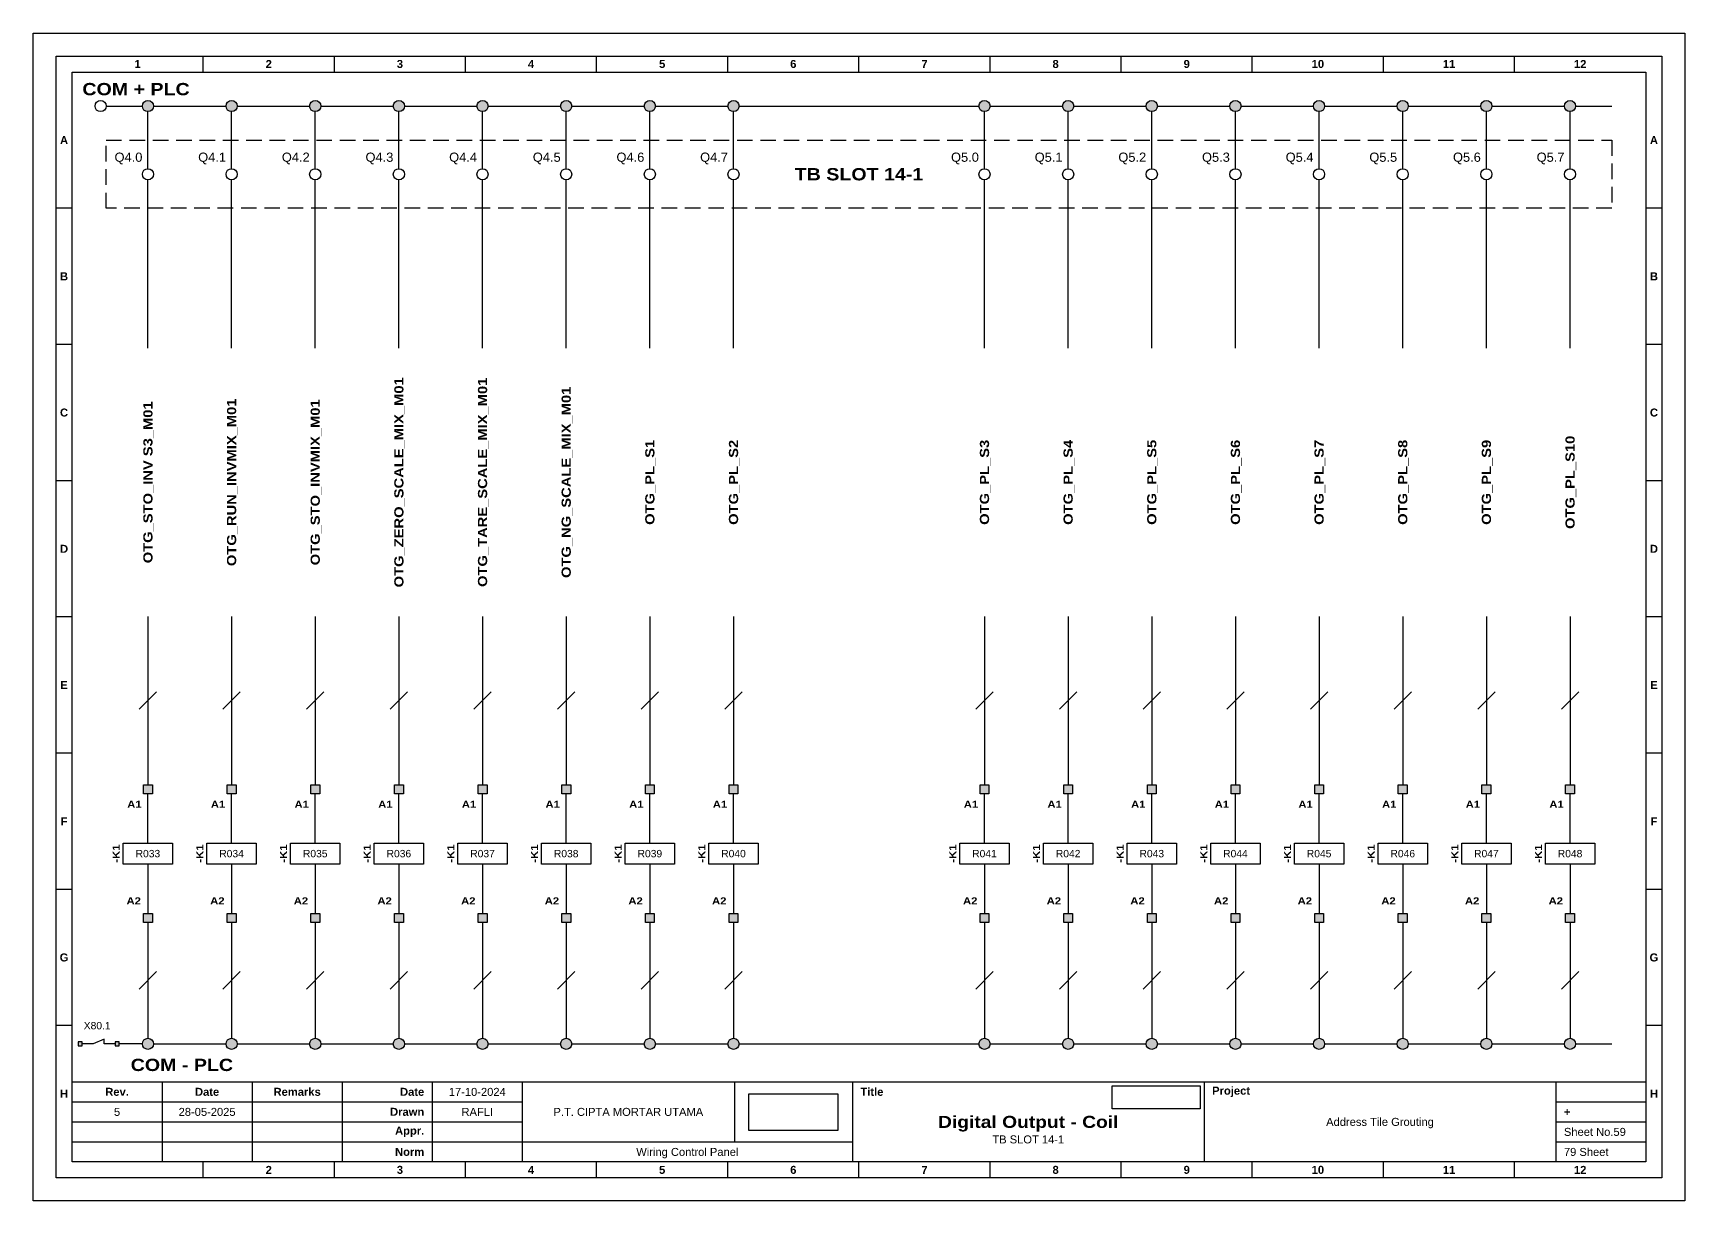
# Model space of a CAD drawing. Header units: millimetres. Extents: x 1018 to 2216, y 1079 to 1731.
# Drawn here: x 1636.9 to 1906.2, y 1540.7 to 1731.1 of the extents above; entities that cross this region are included whole.
import ezdxf
from ezdxf.enums import TextEntityAlignment as Align

# ---------------------------------------------------------------- set-up
doc = ezdxf.new("R2010")
doc.units = ezdxf.units.MM
doc.linetypes.add('HIDDEN', pattern=[9.525, 6.35, -3.175])
doc.styles.add('Bold', font='ariblk.ttf', dxfattribs={"height": 25.4})
doc.styles.get("Standard").update_dxf_attribs({"font": 'arial.ttf'})
picture_1 = doc.add_image_def('image1.png', size_in_pixel=(2048, 847))
picture_2 = doc.add_image_def('image2.png', size_in_pixel=(2092, 542))

# ---------------------------------------------------------------- blocks, each defined once
blk = doc.blocks.new('KOP MU PROJECT')
at = {"color": 6, "ltscale": 50}
for p, q in [((27.74, 184.05), (27.74, 186.66)), ((49.13, 184.05), (49.13, 186.66)), ((70.51, 184.05), (70.51, 186.66)), ((91.89, 184.05), (91.89, 186.66)), ((113.27, 184.05), (113.27, 186.66)), ((134.66, 184.05), (134.66, 186.66)), ((156.04, 184.05), (156.04, 186.66)), ((177.42, 184.05), (177.42, 186.66)), ((198.8, 184.05), (198.8, 186.66)), ((220.19, 184.05), (220.19, 186.66)), ((241.57, 184.05), (241.57, 186.66)), ((6.36, 161.84), (3.75, 161.84)), ((265.59, 161.84), (262.98, 161.84)), ((6.36, 139.63), (3.75, 139.63)), ((265.59, 139.63), (262.98, 139.63)), ((6.36, 117.42), (3.75, 117.42)), ((265.59, 117.42), (262.98, 117.42)), ((6.36, 95.22), (3.75, 95.22)), ((265.59, 95.22), (262.98, 95.22)), ((6.36, 73.01), (3.75, 73.01)), ((265.59, 73.01), (262.98, 73.01)), ((6.36, 50.8), (3.75, 50.8)), ((265.59, 50.8), (262.98, 50.8)), ((6.36, 28.59), (3.75, 28.59)), ((265.59, 28.59), (262.98, 28.59)), ((27.74, 3.75), (27.74, 6.36)), ((49.13, 3.75), (49.13, 6.36)), ((70.51, 3.75), (70.51, 6.36)), ((91.89, 3.75), (91.89, 6.36)), ((113.27, 3.75), (113.27, 6.36)), ((134.66, 3.75), (134.66, 6.36)), ((156.04, 3.75), (156.04, 6.36)), ((177.42, 3.75), (177.42, 6.36)), ((198.8, 3.75), (198.8, 6.36)), ((220.19, 3.75), (220.19, 6.36)), ((241.57, 3.75), (241.57, 6.36))]:
    blk.add_line(p, q, dxfattribs=at)
at = {"ltscale": 50}
for p, q in [((6.36, 19.41), (262.98, 19.41)), ((21.04, 19.41), (21.04, 6.36)), ((35.72, 19.41), (35.72, 6.36)), ((50.41, 19.41), (50.41, 6.36)), ((65.09, 19.41), (65.09, 6.36)), ((79.77, 19.41), (79.77, 6.36)), ((114.35, 19.41), (114.35, 9.62)), ((133.6, 19.41), (133.6, 6.36)), ((190.95, 19.41), (190.95, 6.36)), ((248.3, 19.41), (248.3, 6.36)), ((6.36, 16.15), (79.77, 16.15)), ((248.3, 16.15), (262.98, 16.15)), ((6.36, 12.89), (79.77, 12.89)), ((248.3, 12.89), (262.98, 12.89)), ((6.36, 9.62), (133.6, 9.62)), ((248.3, 9.62), (262.98, 9.62))]:
    blk.add_line(p, q, dxfattribs=at)
at = {"color": 1, "ltscale": 50}
blk.add_lwpolyline([(269.34, 0), (0, 0), (0, 190.41), (269.34, 190.41)], close=True, dxfattribs=at)
at = {"color": 6, "ltscale": 50}
for points in [[(265.59, 3.75), (3.75, 3.75), (3.75, 186.66), (265.59, 186.66)], [(262.98, 6.36), (6.36, 6.36), (6.36, 184.05), (262.98, 184.05)]]:
    blk.add_lwpolyline(points, close=True, dxfattribs=at)
at = {"ltscale": 50, "char_height": 1.305, "attachment_point": 4}
for s, width, heights, insert in [('\\pxqc;{\\fArial|b1|i0|c0|p34;1}', 21.3825, [2.51], (6.36, 185.36)), ('\\pxqc;{\\fArial|b1|i0|c0|p34;2}', 21.3825, [2.51], (27.74, 185.36)), ('\\pxqc;{\\fArial|b1|i0|c0|p34;3}', 21.3825, [2.51], (49.13, 185.36)), ('\\pxqc;{\\fArial|b1|i0|c0|p34;4}', 21.3825, [2.51], (70.51, 185.36)), ('\\pxqc;{\\fArial|b1|i0|c0|p34;5}', 21.3825, [2.51], (91.89, 185.36)), ('\\pxqc;{\\fArial|b1|i0|c0|p34;6}', 21.3825, [2.51], (113.27, 185.36)), ('\\pxqc;{\\fArial|b1|i0|c0|p34;7}', 21.3825, [2.51], (134.66, 185.36)), ('\\pxqc;{\\fArial|b1|i0|c0|p34;8}', 21.3825, [2.51], (156.04, 185.36)), ('\\pxqc;{\\fArial|b1|i0|c0|p34;9}', 21.3825, [2.51], (177.42, 185.36)), ('\\pxqc;{\\fArial|b1|i0|c0|p34;10}', 21.3825, [2.51], (198.8, 185.36)), ('\\pxqc;{\\fArial|b1|i0|c0|p34;11}', 21.3825, [2.51], (220.19, 185.36)), ('\\pxqc;{\\fArial|b1|i0|c0|p34;12}', 21.3825, [2.51], (241.57, 185.36)), ('\\pxqc;{\\fArial|b1|i0|c0|p34;A}', 2.61, [2.51], (3.75, 172.95)), ('\\pxqc;{\\fArial|b1|i0|c0|p34;A}', 2.61, [2.51], (262.98, 172.95)), ('\\pxqc;{\\fArial|b1|i0|c0|p34;B}', 2.61, [2.51], (3.75, 150.74)), ('\\pxqc;{\\fArial|b1|i0|c0|p34;B}', 2.61, [2.51], (262.98, 150.74)), ('\\pxqc;{\\fArial|b1|i0|c0|p34;C}', 2.61, [2.51], (3.75, 128.53)), ('\\pxqc;{\\fArial|b1|i0|c0|p34;C}', 2.61, [2.51], (262.98, 128.53)), ('\\pxqc;{\\fArial|b1|i0|c0|p34;D}', 2.61, [2.51], (3.75, 106.32)), ('\\pxqc;{\\fArial|b1|i0|c0|p34;D}', 2.61, [2.51], (262.98, 106.32)), ('\\pxqc;{\\fArial|b1|i0|c0|p34;E}', 2.61, [2.51], (3.75, 84.11)), ('\\pxqc;{\\fArial|b1|i0|c0|p34;E}', 2.61, [2.51], (262.98, 84.11)), ('\\pxqc;{\\fArial|b1|i0|c0|p34;F}', 2.61, [2.51], (3.75, 61.9)), ('\\pxqc;{\\fArial|b1|i0|c0|p34;F}', 2.61, [2.51], (262.98, 61.9)), ('\\pxqc;{\\fArial|b1|i0|c0|p34;G}', 2.61, [2.51], (3.75, 39.69)), ('\\pxqc;{\\fArial|b1|i0|c0|p34;G}', 2.61, [2.51], (262.98, 39.69)), ('\\pxqc;{\\fArial|b1|i0|c0|p34;H}', 2.61, [2.51], (3.75, 17.47)), ('\\pxqc;{\\fArial|b1|i0|c0|p34;Rev.}', 14.6811, [2.88], (6.36, 17.78)), ('\\pxqc;{\\fArial|b1|i0|c0|p34;Date}', 14.6811, [2.88], (21.04, 17.78)), ('\\pxqc;{\\fArial|b1|i0|c0|p34;Remarks}', 14.6811, [2.88], (35.72, 17.78)), ('\\pxqr;{\\fArial|b1|i0|c0|p34;Date}', 13.3761, [2.88], (50.41, 17.78)), ('\\pxql;{\\fArial|b1|i0|c0|p34;Title}', 50.2419, [2.88], (134.9, 17.78)), ('\\pxql;{\\fArial|b1|i0|c0|p34;Project}', 50.2419, [2.88], (192.25, 17.78)), ('\\pxqc;{\\fArial|b1|i0|c0|p34;H}', 2.61, [2.51], (262.98, 17.47)), ('\\pxqr;{\\fArial|b1|i0|c0|p34;Drawn}', 13.3761, [2.88], (50.41, 14.52)), ('\\pxql;{\\fArial|b1|i0|c0|p34;+}', 14.6811, [2.88], (249.61, 14.52)), ('\\pxqr;{\\fArial|b1|i0|c0|p34;Appr.}', 13.3761, [2.88], (50.41, 11.26)), ('\\pxqr;{\\fArial|b1|i0|c0|p34;Norm}', 13.3761, [2.88], (50.41, 7.99)), ('\\pxqc;{\\fArial|b1|i0|c0|p34;2}', 21.3825, [2.51], (27.74, 5.06)), ('\\pxqc;{\\fArial|b1|i0|c0|p34;3}', 21.3825, [2.51], (49.13, 5.06)), ('\\pxqc;{\\fArial|b1|i0|c0|p34;4}', 21.3825, [2.51], (70.51, 5.06)), ('\\pxqc;{\\fArial|b1|i0|c0|p34;5}', 21.3825, [2.51], (91.89, 5.06)), ('\\pxqc;{\\fArial|b1|i0|c0|p34;6}', 21.3825, [2.51], (113.27, 5.06)), ('\\pxqc;{\\fArial|b1|i0|c0|p34;7}', 21.3825, [2.51], (134.66, 5.06)), ('\\pxqc;{\\fArial|b1|i0|c0|p34;8}', 21.3825, [2.51], (156.04, 5.06)), ('\\pxqc;{\\fArial|b1|i0|c0|p34;9}', 21.3825, [2.51], (177.42, 5.06)), ('\\pxqc;{\\fArial|b1|i0|c0|p34;10}', 21.3825, [2.51], (198.8, 5.06)), ('\\pxqc;{\\fArial|b1|i0|c0|p34;11}', 21.3825, [2.51], (220.19, 5.06)), ('\\pxqc;{\\fArial|b1|i0|c0|p34;12}', 21.3825, [2.51], (241.57, 5.06))]:
    blk.add_mtext_dynamic_manual_height_columns(s, width=width, gutter_width=0.0326, heights=heights, dxfattribs=dict(at, insert=insert))
at = {"ltscale": 50}
for tag, p in [('DATECREATED', (72.43, 17.78)), ('REV', (13.7, 14.52)), ('REVDATE', (28.38, 14.52)), ('REMARKS', (43.06, 14.52)), ('DRAWN', (72.43, 14.52)), ('COMPANY', (97.06, 14.52)), ('PROJECT', (219.62, 12.89)), ('APPR', (72.43, 11.26)), ('NORM', (72.43, 7.99)), ('DRAWINGCATEGORY', (106.68, 7.99)), ('DESCRIPTION', (162.27, 10.03))]:
    blk.add_attdef(tag, text='', height=1.3, dxfattribs=at).set_placement(p, align=Align.MIDDLE_CENTER)
at = {"ltscale": 50, "style": 'Bold'}
blk.add_attdef('TITLE', text='', height=1.96, dxfattribs=at).set_placement((162.27, 12.89), align=Align.MIDDLE_CENTER)
at = {"ltscale": 50}
for tag, p in [('SHEETNUMBER', (249.61, 11.26)), ('TOTALSHEET', (249.61, 7.99))]:
    blk.add_attdef(tag, text='', height=1.3, dxfattribs=at).set_placement(p, align=Align.MIDDLE_LEFT)
image = blk.add_image(picture_1, insert=(116.72, 11.48), size_in_units=(14.5, 6), dxfattribs=at)
image.dxf.flags = 15
image = blk.add_image(picture_2, insert=(175.94, 15.04), size_in_units=(14.36, 3.72), dxfattribs=at)
image.dxf.flags = 15

msp = doc.modelspace()

# ---------------------------------------------------------------- hatches: boundary and pattern name
at = {"true_color": 0x105689}
h = msp.add_hatch(color=146, dxfattribs=at)
h.dxf.hatch_style = 1
h.paths.add_polyline_path([(1888.37, 1719.2, 1), (1886.55, 1719.2, 1)])
h.paths.add_polyline_path([(1872.91, 1719.2, 1), (1874.73, 1719.2, 1)])
h.paths.add_polyline_path([(1859.27, 1719.2, 1), (1861.09, 1719.2, 1)])
h.paths.add_polyline_path([(1847.45, 1719.2, 1), (1845.63, 1719.2, 1)])
h.paths.add_polyline_path([(1833.81, 1719.2, 1), (1831.99, 1719.2, 1)])
h.paths.add_polyline_path([(1820.17, 1719.2, 1), (1818.35, 1719.2, 1)])
h.paths.add_polyline_path([(1806.53, 1719.2, 1), (1804.71, 1719.2, 1)])
h.paths.add_polyline_path([(1792.89, 1719.2, 1), (1791.07, 1719.2, 1)])
h.paths.add_polyline_path([(1751.97, 1719.2, 1), (1750.16, 1719.2, 1)])
h.paths.add_polyline_path([(1738.33, 1719.2, 1), (1736.52, 1719.2, 1)])
h.paths.add_polyline_path([(1724.69, 1719.2, 1), (1722.88, 1719.2, 1)])
h.paths.add_polyline_path([(1711.05, 1719.2, 1), (1709.24, 1719.2, 1)])
h.paths.add_polyline_path([(1695.6, 1719.2, 1), (1697.41, 1719.2, 1)])
h.paths.add_polyline_path([(1683.77, 1719.2, 1), (1681.96, 1719.2, 1)])
h.paths.add_polyline_path([(1668.32, 1719.2, 1), (1670.13, 1719.2, 1)])
h.paths.add_polyline_path([(1656.49, 1719.2, 1), (1654.68, 1719.2, 1)])
h = msp.add_hatch(color=256)
h.dxf.hatch_style = 1
h.paths.add_polyline_path([(1656.31, 1607.09), (1656.31, 1608.54), (1654.86, 1608.54), (1654.86, 1607.09)])
h.paths.add_polyline_path([(1654.86, 1586.11), (1656.31, 1586.11), (1656.31, 1587.56), (1654.86, 1587.56)])
h = msp.add_hatch(color=256)
h.dxf.hatch_style = 1
h.paths.add_polyline_path([(1669.95, 1607.09), (1669.95, 1608.54), (1668.5, 1608.54), (1668.5, 1607.09)])
h.paths.add_polyline_path([(1668.5, 1586.11), (1669.95, 1586.11), (1669.95, 1587.56), (1668.5, 1587.56)])
h = msp.add_hatch(color=256)
h.dxf.hatch_style = 1
h.paths.add_polyline_path([(1683.59, 1607.09), (1683.59, 1608.54), (1682.14, 1608.54), (1682.14, 1607.09)])
h.paths.add_polyline_path([(1682.14, 1586.11), (1683.59, 1586.11), (1683.59, 1587.56), (1682.14, 1587.56)])
h = msp.add_hatch(color=256)
h.dxf.hatch_style = 1
h.paths.add_polyline_path([(1697.23, 1607.09), (1697.23, 1608.54), (1695.78, 1608.54), (1695.78, 1607.09)])
h.paths.add_polyline_path([(1695.78, 1586.11), (1697.23, 1586.11), (1697.23, 1587.56), (1695.78, 1587.56)])
h = msp.add_hatch(color=256)
h.dxf.hatch_style = 1
h.paths.add_polyline_path([(1710.87, 1607.09), (1710.87, 1608.54), (1709.42, 1608.54), (1709.42, 1607.09)])
h.paths.add_polyline_path([(1709.42, 1586.11), (1710.87, 1586.11), (1710.87, 1587.56), (1709.42, 1587.56)])
h = msp.add_hatch(color=256)
h.dxf.hatch_style = 1
h.paths.add_polyline_path([(1724.51, 1607.09), (1724.51, 1608.54), (1723.06, 1608.54), (1723.06, 1607.09)])
h.paths.add_polyline_path([(1723.06, 1586.11), (1724.51, 1586.11), (1724.51, 1587.56), (1723.06, 1587.56)])
h = msp.add_hatch(color=256)
h.dxf.hatch_style = 1
h.paths.add_polyline_path([(1738.15, 1607.09), (1738.15, 1608.54), (1736.7, 1608.54), (1736.7, 1607.09)])
h.paths.add_polyline_path([(1736.7, 1586.11), (1738.15, 1586.11), (1738.15, 1587.56), (1736.7, 1587.56)])
h = msp.add_hatch(color=256)
h.dxf.hatch_style = 1
h.paths.add_polyline_path([(1751.79, 1607.09), (1751.79, 1608.54), (1750.34, 1608.54), (1750.34, 1607.09)])
h.paths.add_polyline_path([(1750.34, 1586.11), (1751.79, 1586.11), (1751.79, 1587.56), (1750.34, 1587.56)])
h = msp.add_hatch(color=256)
h.dxf.hatch_style = 1
h.paths.add_polyline_path([(1792.71, 1607.09), (1792.71, 1608.54), (1791.26, 1608.54), (1791.26, 1607.09)])
h.paths.add_polyline_path([(1791.26, 1586.11), (1792.71, 1586.11), (1792.71, 1587.56), (1791.26, 1587.56)])
h = msp.add_hatch(color=256)
h.dxf.hatch_style = 1
h.paths.add_polyline_path([(1806.35, 1607.09), (1806.35, 1608.54), (1804.9, 1608.54), (1804.9, 1607.09)])
h.paths.add_polyline_path([(1804.9, 1586.11), (1806.35, 1586.11), (1806.35, 1587.56), (1804.9, 1587.56)])
h = msp.add_hatch(color=256)
h.dxf.hatch_style = 1
h.paths.add_polyline_path([(1819.99, 1607.09), (1819.99, 1608.54), (1818.54, 1608.54), (1818.54, 1607.09)])
h.paths.add_polyline_path([(1818.54, 1586.11), (1819.99, 1586.11), (1819.99, 1587.56), (1818.54, 1587.56)])
h = msp.add_hatch(color=256)
h.dxf.hatch_style = 1
h.paths.add_polyline_path([(1833.63, 1607.09), (1833.63, 1608.54), (1832.18, 1608.54), (1832.18, 1607.09)])
h.paths.add_polyline_path([(1832.18, 1586.11), (1833.63, 1586.11), (1833.63, 1587.56), (1832.18, 1587.56)])
h = msp.add_hatch(color=256)
h.dxf.hatch_style = 1
h.paths.add_polyline_path([(1847.27, 1607.09), (1847.27, 1608.54), (1845.82, 1608.54), (1845.82, 1607.09)])
h.paths.add_polyline_path([(1845.82, 1586.11), (1847.27, 1586.11), (1847.27, 1587.56), (1845.82, 1587.56)])
h = msp.add_hatch(color=256)
h.dxf.hatch_style = 1
h.paths.add_polyline_path([(1860.91, 1607.09), (1860.91, 1608.54), (1859.45, 1608.54), (1859.45, 1607.09)])
h.paths.add_polyline_path([(1859.45, 1586.11), (1860.91, 1586.11), (1860.91, 1587.56), (1859.45, 1587.56)])
h = msp.add_hatch(color=256)
h.dxf.hatch_style = 1
h.paths.add_polyline_path([(1874.55, 1607.09), (1874.55, 1608.54), (1873.09, 1608.54), (1873.09, 1607.09)])
h.paths.add_polyline_path([(1873.09, 1586.11), (1874.55, 1586.11), (1874.55, 1587.56), (1873.09, 1587.56)])
h = msp.add_hatch(color=256)
h.dxf.hatch_style = 1
h.paths.add_polyline_path([(1888.18, 1607.09), (1888.18, 1608.54), (1886.73, 1608.54), (1886.73, 1607.09)])
h.paths.add_polyline_path([(1886.73, 1586.11), (1888.18, 1586.11), (1888.18, 1587.56), (1886.73, 1587.56)])
h = msp.add_hatch(color=256)
h.dxf.hatch_style = 1
h.paths.add_polyline_path([(1650.88, 1566.63), (1650.24, 1566.63), (1650.24, 1565.99), (1650.88, 1565.99)])
h.paths.add_polyline_path([(1644.21, 1566.63), (1644.21, 1565.99), (1644.85, 1565.99), (1644.85, 1566.63)])
h = msp.add_hatch(color=146, dxfattribs=at)
h.dxf.hatch_style = 1
h.paths.add_polyline_path([(1888.37, 1566.31, 1), (1886.55, 1566.31, 1)])
h.paths.add_polyline_path([(1872.91, 1566.31, 1), (1874.73, 1566.31, 1)])
h.paths.add_polyline_path([(1859.27, 1566.31, 1), (1861.09, 1566.31, 1)])
h.paths.add_polyline_path([(1847.45, 1566.31, 1), (1845.63, 1566.31, 1)])
h.paths.add_polyline_path([(1833.81, 1566.31, 1), (1831.99, 1566.31, 1)])
h.paths.add_polyline_path([(1820.17, 1566.31, 1), (1818.35, 1566.31, 1)])
h.paths.add_polyline_path([(1806.53, 1566.31, 1), (1804.71, 1566.31, 1)])
h.paths.add_polyline_path([(1792.89, 1566.31, 1), (1791.07, 1566.31, 1)])
h.paths.add_polyline_path([(1751.97, 1566.31, 1), (1750.16, 1566.31, 1)])
h.paths.add_polyline_path([(1738.33, 1566.31, 1), (1736.52, 1566.31, 1)])
h.paths.add_polyline_path([(1724.69, 1566.31, 1), (1722.88, 1566.31, 1)])
h.paths.add_polyline_path([(1711.05, 1566.31, 1), (1709.24, 1566.31, 1)])
h.paths.add_polyline_path([(1695.6, 1566.31, 1), (1697.41, 1566.31, 1)])
h.paths.add_polyline_path([(1683.77, 1566.31, 1), (1681.96, 1566.31, 1)])
h.paths.add_polyline_path([(1668.32, 1566.31, 1), (1670.13, 1566.31, 1)])
h.paths.add_polyline_path([(1656.49, 1566.31, 1), (1654.68, 1566.31, 1)])

# ---------------------------------------------------------------- linework, layer by layer
at = {"color": 146, "true_color": 0x105689}
for p, q in [((1648.76, 1719.2), (1654.68, 1719.2)), ((1656.49, 1719.2), (1668.32, 1719.2)), ((1670.13, 1719.2), (1681.96, 1719.2)), ((1683.77, 1719.2), (1695.6, 1719.2)), ((1697.41, 1719.2), (1709.24, 1719.2)), ((1711.05, 1719.2), (1722.88, 1719.2)), ((1724.69, 1719.2), (1736.52, 1719.2)), ((1738.33, 1719.2), (1750.16, 1719.2)), ((1751.97, 1719.2), (1791.07, 1719.2)), ((1792.89, 1719.2), (1804.71, 1719.2)), ((1806.53, 1719.2), (1818.35, 1719.2)), ((1820.17, 1719.2), (1831.99, 1719.2)), ((1833.81, 1719.2), (1845.63, 1719.2)), ((1847.45, 1719.2), (1859.27, 1719.2)), ((1861.09, 1719.2), (1872.91, 1719.2)), ((1874.73, 1719.2), (1886.55, 1719.2)), ((1888.37, 1719.2), (1894.28, 1719.2)), ((1655.58, 1709), (1655.58, 1718.29)), ((1669.22, 1709), (1669.22, 1718.29)), ((1682.86, 1709), (1682.86, 1718.29)), ((1696.5, 1709), (1696.5, 1718.29)), ((1710.14, 1709), (1710.14, 1718.29)), ((1723.78, 1709), (1723.78, 1718.29)), ((1737.42, 1709), (1737.42, 1718.29)), ((1751.06, 1709), (1751.06, 1718.29)), ((1791.98, 1709), (1791.98, 1718.29)), ((1805.62, 1709), (1805.62, 1718.29)), ((1819.26, 1709), (1819.26, 1718.29)), ((1832.9, 1709), (1832.9, 1718.29)), ((1846.54, 1709), (1846.54, 1718.29)), ((1860.18, 1709), (1860.18, 1718.29)), ((1873.82, 1709), (1873.82, 1718.29)), ((1887.46, 1709), (1887.46, 1718.29)), ((1655.58, 1679.75), (1655.58, 1707.19)), ((1669.22, 1679.75), (1669.22, 1707.19)), ((1682.86, 1679.75), (1682.86, 1707.19)), ((1696.5, 1679.75), (1696.5, 1707.19)), ((1710.14, 1679.75), (1710.14, 1707.19)), ((1723.78, 1679.75), (1723.78, 1707.19)), ((1737.42, 1679.75), (1737.42, 1707.19)), ((1751.06, 1679.75), (1751.06, 1707.19)), ((1791.98, 1679.75), (1791.98, 1707.19)), ((1805.62, 1679.75), (1805.62, 1707.19)), ((1819.26, 1679.75), (1819.26, 1707.19)), ((1832.9, 1679.75), (1832.9, 1707.19)), ((1846.54, 1679.75), (1846.54, 1707.19)), ((1860.18, 1679.75), (1860.18, 1707.19)), ((1873.82, 1679.75), (1873.82, 1707.19)), ((1887.46, 1679.75), (1887.46, 1707.19)), ((1655.58, 1635.98), (1655.58, 1608.54)), ((1669.22, 1635.98), (1669.22, 1608.54)), ((1682.86, 1635.98), (1682.86, 1608.54)), ((1696.5, 1635.98), (1696.5, 1608.54)), ((1710.14, 1635.98), (1710.14, 1608.54)), ((1723.78, 1635.98), (1723.78, 1608.54)), ((1737.42, 1635.98), (1737.42, 1608.54)), ((1751.06, 1635.98), (1751.06, 1608.54)), ((1791.98, 1635.98), (1791.98, 1608.54)), ((1805.62, 1635.98), (1805.62, 1608.54)), ((1819.26, 1635.98), (1819.26, 1608.54)), ((1832.9, 1635.98), (1832.9, 1608.54)), ((1846.54, 1635.98), (1846.54, 1608.54)), ((1860.18, 1635.98), (1860.18, 1608.54)), ((1873.82, 1635.98), (1873.82, 1608.54)), ((1887.46, 1635.98), (1887.46, 1608.54)), ((1654.17, 1620.85), (1657, 1623.68)), ((1667.81, 1620.85), (1670.64, 1623.68)), ((1681.45, 1620.85), (1684.28, 1623.68)), ((1695.09, 1620.85), (1697.92, 1623.68)), ((1708.73, 1620.85), (1711.56, 1623.68)), ((1722.37, 1620.85), (1725.2, 1623.68)), ((1736.01, 1620.85), (1738.84, 1623.68)), ((1749.65, 1620.85), (1752.48, 1623.68)), ((1790.57, 1620.85), (1793.4, 1623.68)), ((1804.21, 1620.85), (1807.04, 1623.68)), ((1817.85, 1620.85), (1820.68, 1623.68)), ((1831.49, 1620.85), (1834.31, 1623.68)), ((1845.13, 1620.85), (1847.95, 1623.68)), ((1858.77, 1620.85), (1861.59, 1623.68)), ((1872.41, 1620.85), (1875.23, 1623.68)), ((1886.05, 1620.85), (1888.87, 1623.68)), ((1655.58, 1586.11), (1655.58, 1567.22)), ((1669.22, 1586.11), (1669.22, 1567.22)), ((1682.86, 1586.11), (1682.86, 1567.22)), ((1696.5, 1586.11), (1696.5, 1567.22)), ((1710.14, 1586.11), (1710.14, 1567.22)), ((1723.78, 1586.11), (1723.78, 1567.22)), ((1737.42, 1586.11), (1737.42, 1567.22)), ((1751.06, 1586.11), (1751.06, 1567.22)), ((1791.98, 1586.11), (1791.98, 1567.22)), ((1805.62, 1586.11), (1805.62, 1567.22)), ((1819.26, 1586.11), (1819.26, 1567.22)), ((1832.9, 1586.11), (1832.9, 1567.22)), ((1846.54, 1586.11), (1846.54, 1567.22)), ((1860.18, 1586.11), (1860.18, 1567.22)), ((1873.82, 1586.11), (1873.82, 1567.22)), ((1887.46, 1586.11), (1887.46, 1567.22)), ((1654.17, 1575.25), (1657, 1578.08)), ((1667.81, 1575.25), (1670.64, 1578.08)), ((1681.45, 1575.25), (1684.28, 1578.08)), ((1695.09, 1575.25), (1697.92, 1578.08)), ((1708.73, 1575.25), (1711.56, 1578.08)), ((1722.37, 1575.25), (1725.2, 1578.08)), ((1736.01, 1575.25), (1738.84, 1578.08)), ((1749.65, 1575.25), (1752.48, 1578.08)), ((1790.57, 1575.25), (1793.4, 1578.08)), ((1804.21, 1575.25), (1807.04, 1578.08)), ((1817.85, 1575.25), (1820.68, 1578.08)), ((1831.49, 1575.25), (1834.31, 1578.08)), ((1845.13, 1575.25), (1847.95, 1578.08)), ((1858.77, 1575.25), (1861.59, 1578.08)), ((1872.41, 1575.25), (1875.23, 1578.08)), ((1886.05, 1575.25), (1888.87, 1578.08)), ((1654.68, 1566.31), (1650.88, 1566.31)), ((1656.49, 1566.31), (1668.32, 1566.31)), ((1670.13, 1566.31), (1681.96, 1566.31)), ((1683.77, 1566.31), (1695.6, 1566.31)), ((1697.41, 1566.31), (1709.24, 1566.31)), ((1711.05, 1566.31), (1722.88, 1566.31)), ((1724.69, 1566.31), (1736.52, 1566.31)), ((1738.33, 1566.31), (1750.16, 1566.31)), ((1751.97, 1566.31), (1791.07, 1566.31)), ((1792.89, 1566.31), (1804.71, 1566.31)), ((1806.53, 1566.31), (1818.35, 1566.31)), ((1820.17, 1566.31), (1831.99, 1566.31)), ((1833.81, 1566.31), (1845.63, 1566.31)), ((1847.45, 1566.31), (1859.27, 1566.31)), ((1861.09, 1566.31), (1872.91, 1566.31)), ((1874.73, 1566.31), (1886.55, 1566.31)), ((1888.37, 1566.31), (1894.28, 1566.31))]:
    msp.add_line(p, q, dxfattribs=at)
at = {"ltscale": 50}
for p, q in [((1655.58, 1599.05), (1655.58, 1607.09)), ((1669.22, 1599.05), (1669.22, 1607.09)), ((1682.86, 1599.05), (1682.86, 1607.09)), ((1696.5, 1599.05), (1696.5, 1607.09)), ((1710.14, 1599.05), (1710.14, 1607.09)), ((1723.78, 1599.05), (1723.78, 1607.09)), ((1737.42, 1599.05), (1737.42, 1607.09)), ((1751.06, 1599.05), (1751.06, 1607.09)), ((1791.98, 1599.05), (1791.98, 1607.09)), ((1805.62, 1599.05), (1805.62, 1607.09)), ((1819.26, 1599.05), (1819.26, 1607.09)), ((1832.9, 1599.05), (1832.9, 1607.09)), ((1846.54, 1599.05), (1846.54, 1607.09)), ((1860.18, 1599.05), (1860.18, 1607.09)), ((1873.82, 1599.05), (1873.82, 1607.09)), ((1887.46, 1599.05), (1887.46, 1607.09)), ((1655.58, 1595.61), (1655.58, 1587.56)), ((1669.22, 1595.61), (1669.22, 1587.56)), ((1682.86, 1595.61), (1682.86, 1587.56)), ((1696.5, 1595.61), (1696.5, 1587.56)), ((1710.14, 1595.61), (1710.14, 1587.56)), ((1723.78, 1595.61), (1723.78, 1587.56)), ((1737.42, 1595.61), (1737.42, 1587.56)), ((1751.06, 1595.61), (1751.06, 1587.56)), ((1791.98, 1595.61), (1791.98, 1587.56)), ((1805.62, 1595.61), (1805.62, 1587.56)), ((1819.26, 1595.61), (1819.26, 1587.56)), ((1832.9, 1595.61), (1832.9, 1587.56)), ((1846.54, 1595.61), (1846.54, 1587.56)), ((1860.18, 1595.61), (1860.18, 1587.56)), ((1873.82, 1595.61), (1873.82, 1587.56)), ((1887.46, 1595.61), (1887.46, 1587.56)), ((1646.65, 1566.31), (1644.85, 1566.31)), ((1648.44, 1567.06), (1646.65, 1566.31)), ((1650.24, 1566.31), (1648.44, 1566.31))]:
    msp.add_line(p, q, dxfattribs=at)
msp.add_line((1648.44, 1566.31), (1648.44, 1567.06))
at = {"linetype": 'HIDDEN', "ltscale": 0.4}
msp.add_lwpolyline([(1648.76, 1713.64), (1894.28, 1713.64), (1894.28, 1702.54), (1648.76, 1702.54)], close=True, dxfattribs=at)
for points in [[(1654.86, 1608.54), (1656.31, 1608.54), (1656.31, 1607.09), (1654.86, 1607.09)], [(1668.5, 1608.54), (1669.95, 1608.54), (1669.95, 1607.09), (1668.5, 1607.09)], [(1682.14, 1608.54), (1683.59, 1608.54), (1683.59, 1607.09), (1682.14, 1607.09)], [(1695.78, 1608.54), (1697.23, 1608.54), (1697.23, 1607.09), (1695.78, 1607.09)], [(1709.42, 1608.54), (1710.87, 1608.54), (1710.87, 1607.09), (1709.42, 1607.09)], [(1723.06, 1608.54), (1724.51, 1608.54), (1724.51, 1607.09), (1723.06, 1607.09)], [(1736.7, 1608.54), (1738.15, 1608.54), (1738.15, 1607.09), (1736.7, 1607.09)], [(1750.34, 1608.54), (1751.79, 1608.54), (1751.79, 1607.09), (1750.34, 1607.09)], [(1791.26, 1608.54), (1792.71, 1608.54), (1792.71, 1607.09), (1791.26, 1607.09)], [(1804.9, 1608.54), (1806.35, 1608.54), (1806.35, 1607.09), (1804.9, 1607.09)], [(1818.54, 1608.54), (1819.99, 1608.54), (1819.99, 1607.09), (1818.54, 1607.09)], [(1832.18, 1608.54), (1833.63, 1608.54), (1833.63, 1607.09), (1832.18, 1607.09)], [(1845.82, 1608.54), (1847.27, 1608.54), (1847.27, 1607.09), (1845.82, 1607.09)], [(1859.45, 1608.54), (1860.91, 1608.54), (1860.91, 1607.09), (1859.45, 1607.09)], [(1873.09, 1608.54), (1874.55, 1608.54), (1874.55, 1607.09), (1873.09, 1607.09)], [(1886.73, 1608.54), (1888.18, 1608.54), (1888.18, 1607.09), (1886.73, 1607.09)], [(1654.86, 1587.56), (1656.31, 1587.56), (1656.31, 1586.11), (1654.86, 1586.11)], [(1668.5, 1587.56), (1669.95, 1587.56), (1669.95, 1586.11), (1668.5, 1586.11)], [(1682.14, 1587.56), (1683.59, 1587.56), (1683.59, 1586.11), (1682.14, 1586.11)], [(1695.78, 1587.56), (1697.23, 1587.56), (1697.23, 1586.11), (1695.78, 1586.11)], [(1709.42, 1587.56), (1710.87, 1587.56), (1710.87, 1586.11), (1709.42, 1586.11)], [(1723.06, 1587.56), (1724.51, 1587.56), (1724.51, 1586.11), (1723.06, 1586.11)], [(1736.7, 1587.56), (1738.15, 1587.56), (1738.15, 1586.11), (1736.7, 1586.11)], [(1750.34, 1587.56), (1751.79, 1587.56), (1751.79, 1586.11), (1750.34, 1586.11)], [(1791.26, 1587.56), (1792.71, 1587.56), (1792.71, 1586.11), (1791.26, 1586.11)], [(1804.9, 1587.56), (1806.35, 1587.56), (1806.35, 1586.11), (1804.9, 1586.11)], [(1818.54, 1587.56), (1819.99, 1587.56), (1819.99, 1586.11), (1818.54, 1586.11)], [(1832.18, 1587.56), (1833.63, 1587.56), (1833.63, 1586.11), (1832.18, 1586.11)], [(1845.82, 1587.56), (1847.27, 1587.56), (1847.27, 1586.11), (1845.82, 1586.11)], [(1859.45, 1587.56), (1860.91, 1587.56), (1860.91, 1586.11), (1859.45, 1586.11)], [(1873.09, 1587.56), (1874.55, 1587.56), (1874.55, 1586.11), (1873.09, 1586.11)], [(1886.73, 1587.56), (1888.18, 1587.56), (1888.18, 1586.11), (1886.73, 1586.11)]]:
    msp.add_lwpolyline(points, close=True)
at = {"ltscale": 50}
for points in [[(1651.56, 1599.05), (1659.6, 1599.05), (1659.6, 1595.61), (1651.56, 1595.61)], [(1665.2, 1599.05), (1673.24, 1599.05), (1673.24, 1595.61), (1665.2, 1595.61)], [(1678.84, 1599.05), (1686.88, 1599.05), (1686.88, 1595.61), (1678.84, 1595.61)], [(1692.48, 1599.05), (1700.52, 1599.05), (1700.52, 1595.61), (1692.48, 1595.61)], [(1706.12, 1599.05), (1714.16, 1599.05), (1714.16, 1595.61), (1706.12, 1595.61)], [(1719.76, 1599.05), (1727.8, 1599.05), (1727.8, 1595.61), (1719.76, 1595.61)], [(1733.4, 1599.05), (1741.44, 1599.05), (1741.44, 1595.61), (1733.4, 1595.61)], [(1747.04, 1599.05), (1755.08, 1599.05), (1755.08, 1595.61), (1747.04, 1595.61)], [(1787.96, 1599.05), (1796, 1599.05), (1796, 1595.61), (1787.96, 1595.61)], [(1801.6, 1599.05), (1809.64, 1599.05), (1809.64, 1595.61), (1801.6, 1595.61)], [(1815.24, 1599.05), (1823.28, 1599.05), (1823.28, 1595.61), (1815.24, 1595.61)], [(1828.88, 1599.05), (1836.92, 1599.05), (1836.92, 1595.61), (1828.88, 1595.61)], [(1842.52, 1599.05), (1850.56, 1599.05), (1850.56, 1595.61), (1842.52, 1595.61)], [(1856.16, 1599.05), (1864.2, 1599.05), (1864.2, 1595.61), (1856.16, 1595.61)], [(1869.8, 1599.05), (1877.84, 1599.05), (1877.84, 1595.61), (1869.8, 1595.61)], [(1883.44, 1599.05), (1891.48, 1599.05), (1891.48, 1595.61), (1883.44, 1595.61)]]:
    msp.add_lwpolyline(points, close=True, dxfattribs=at)
at = {"ltscale": 500}
for points in [[(1644.21, 1566.63), (1644.21, 1565.99), (1644.85, 1565.99), (1644.85, 1566.63)], [(1650.24, 1566.63), (1650.24, 1565.99), (1650.88, 1565.99), (1650.88, 1566.63)]]:
    msp.add_lwpolyline(points, close=True, dxfattribs=at)
at = {"color": 146, "ltscale": 500, "true_color": 0x105689}
for centre in [(1647.86, 1719.2), (1655.58, 1719.2), (1669.22, 1719.2), (1682.86, 1719.2), (1696.5, 1719.2), (1710.14, 1719.2), (1723.78, 1719.2), (1737.42, 1719.2), (1751.06, 1719.2), (1791.98, 1719.2), (1805.62, 1719.2), (1819.26, 1719.2), (1832.9, 1719.2), (1846.54, 1719.2), (1860.18, 1719.2), (1873.82, 1719.2), (1887.46, 1719.2), (1655.58, 1708.09), (1669.22, 1708.09), (1682.86, 1708.09), (1696.5, 1708.09), (1710.14, 1708.09), (1723.78, 1708.09), (1737.42, 1708.09), (1751.06, 1708.09), (1791.98, 1708.09), (1805.62, 1708.09), (1819.26, 1708.09), (1832.9, 1708.09), (1846.54, 1708.09), (1860.18, 1708.09), (1873.82, 1708.09), (1887.46, 1708.09), (1655.58, 1566.31), (1669.22, 1566.31), (1682.86, 1566.31), (1696.5, 1566.31), (1710.14, 1566.31), (1723.78, 1566.31), (1737.42, 1566.31), (1751.06, 1566.31), (1791.98, 1566.31), (1805.62, 1566.31), (1819.26, 1566.31), (1832.9, 1566.31), (1846.54, 1566.31), (1860.18, 1566.31), (1873.82, 1566.31), (1887.46, 1566.31)]:
    msp.add_circle(centre, 0.907, dxfattribs=at)

# ---------------------------------------------------------------- block references
msp.add_blockref('KOP MU PROJECT', (1636.85, 1540.7)).add_auto_attribs({'DESCRIPTION': 'TB SLOT 14-1', 'TITLE': 'Digital Output - Coil', 'PROJECT': 'Address Tile Grouting', 'COMPANY': 'P.T. CIPTA MORTAR UTAMA', 'DRAWINGCATEGORY': 'Wiring Control Panel', 'DRAWN': 'RAFLI', 'DATECREATED': '17-10-2024', 'REVDATE': '28-05-2025', 'REV': '5', 'SHEETNUMBER': 'Sheet No.59', 'TOTALSHEET': '79 Sheet'})

# ---------------------------------------------------------------- texts
at = {"ltscale": 500, "style": 'Bold'}
for s, p in [('COM + PLC', (1644.89, 1721.97)), ('COM - PLC', (1652.77, 1562.88))]:
    msp.add_text(s, height=2, dxfattribs=at).set_placement(p, align=Align.MIDDLE_LEFT)
at = {"ltscale": 500}
for s, p in [('Q4.0', (1654.68, 1710.87)), ('Q4.1', (1668.32, 1710.87)), ('Q4.2', (1681.96, 1710.87)), ('Q4.3', (1695.6, 1710.87)), ('Q4.4', (1709.24, 1710.87)), ('Q4.5', (1722.88, 1710.87)), ('Q4.6', (1736.52, 1710.87)), ('Q4.7', (1750.16, 1710.87)), ('Q5.0', (1791.07, 1710.87)), ('Q5.1', (1804.71, 1710.87)), ('Q5.2', (1818.35, 1710.87)), ('Q5.3', (1831.99, 1710.87)), ('Q5.4', (1845.63, 1710.87)), ('Q5.5', (1859.27, 1710.87)), ('Q5.6', (1872.91, 1710.87)), ('Q5.7', (1886.55, 1710.87))]:
    msp.add_text(s, height=1.5, dxfattribs=at).set_placement(p, align=Align.MIDDLE_RIGHT)
at = {"ltscale": 500, "style": 'Bold'}
msp.add_text('TB SLOT 14-1', height=2, dxfattribs=at).set_placement((1771.52, 1708.09), align=Align.MIDDLE_CENTER)
for s, height, p in [('OTG_ZERO_SCALE_MIX_M01', 1.5, (1696.5, 1657.86)), ('OTG_TARE_SCALE_MIX_M01', 1.5, (1710.14, 1657.86)), ('OTG_NG_SCALE_MIX_M01', 1.5, (1723.78, 1657.86)), ('OTG_STO_INV S3_M01', 1.5, (1655.58, 1657.86)), ('OTG_RUN_INVMIX_M01', 1.5, (1669.22, 1657.86)), ('OTG_STO_INVMIX_M01', 1.5, (1682.86, 1657.86)), ('OTG_PL_S1', 1.5, (1737.42, 1657.86)), ('OTG_PL_S2', 1.5, (1751.06, 1657.86)), ('OTG_PL_S3', 1.5, (1791.98, 1657.86)), ('OTG_PL_S4', 1.5, (1805.62, 1657.86)), ('OTG_PL_S5', 1.5, (1819.26, 1657.86)), ('OTG_PL_S6', 1.5, (1832.9, 1657.86)), ('OTG_PL_S7', 1.5, (1846.54, 1657.86)), ('OTG_PL_S8', 1.5, (1860.18, 1657.86)), ('OTG_PL_S9', 1.5, (1873.82, 1657.86)), ('OTG_PL_S10', 1.5, (1887.46, 1657.86)), ('-K1', 1.149, (1650.41, 1597.33)), ('-K1', 1.149, (1664.05, 1597.33)), ('-K1', 1.149, (1677.69, 1597.33)), ('-K1', 1.149, (1691.33, 1597.33)), ('-K1', 1.149, (1704.97, 1597.33)), ('-K1', 1.149, (1718.61, 1597.33)), ('-K1', 1.149, (1732.25, 1597.33)), ('-K1', 1.149, (1745.89, 1597.33)), ('-K1', 1.149, (1786.81, 1597.33)), ('-K1', 1.149, (1800.45, 1597.33)), ('-K1', 1.149, (1814.09, 1597.33)), ('-K1', 1.149, (1827.73, 1597.33)), ('-K1', 1.149, (1841.37, 1597.33)), ('-K1', 1.149, (1855.01, 1597.33)), ('-K1', 1.149, (1868.65, 1597.33)), ('-K1', 1.149, (1882.29, 1597.33))]:
    msp.add_text(s, height=height, rotation=90, dxfattribs=at).set_placement(p, align=Align.MIDDLE_CENTER)
for p in [(1654.55, 1605.94), (1668.19, 1605.94), (1681.83, 1605.94), (1695.47, 1605.94), (1709.11, 1605.94), (1722.75, 1605.94), (1736.39, 1605.94), (1750.03, 1605.94), (1790.95, 1605.94), (1804.59, 1605.94), (1818.23, 1605.94), (1831.87, 1605.94), (1845.51, 1605.94), (1859.15, 1605.94), (1872.79, 1605.94), (1886.43, 1605.94)]:
    msp.add_text('A1', height=1.149, dxfattribs=at).set_placement(p, align=Align.TOP_RIGHT)
at = {"ltscale": 500}
for s, p in [('R033', (1655.58, 1597.33)), ('R034', (1669.22, 1597.33)), ('R035', (1682.86, 1597.33)), ('R036', (1696.5, 1597.33)), ('R037', (1710.14, 1597.33)), ('R038', (1723.78, 1597.33)), ('R039', (1737.42, 1597.33)), ('R040', (1751.06, 1597.33)), ('R041', (1791.98, 1597.33)), ('R042', (1805.62, 1597.33)), ('R043', (1819.26, 1597.33)), ('R044', (1832.9, 1597.33)), ('R045', (1846.54, 1597.33)), ('R046', (1860.18, 1597.33)), ('R047', (1873.82, 1597.33)), ('R048', (1887.46, 1597.33))]:
    msp.add_text(s, height=1.2, dxfattribs=at).set_placement(p, align=Align.MIDDLE_CENTER)
at = {"ltscale": 500, "style": 'Bold'}
for p in [(1654.44, 1588.71), (1668.08, 1588.71), (1681.71, 1588.71), (1695.35, 1588.71), (1708.99, 1588.71), (1722.63, 1588.71), (1736.27, 1588.71), (1749.91, 1588.71), (1790.83, 1588.71), (1804.47, 1588.71), (1818.11, 1588.71), (1831.75, 1588.71), (1845.39, 1588.71), (1859.03, 1588.71), (1872.67, 1588.71), (1886.31, 1588.71)]:
    msp.add_text('A2', height=1.149, dxfattribs=at).set_placement(p, align=Align.BOTTOM_RIGHT)
at = {"ltscale": 500}
msp.add_text('X80.1', height=1.2, dxfattribs=at).set_placement((1645.12, 1569.28), align=Align.MIDDLE_LEFT)

doc.saveas('drawing.dxf')
